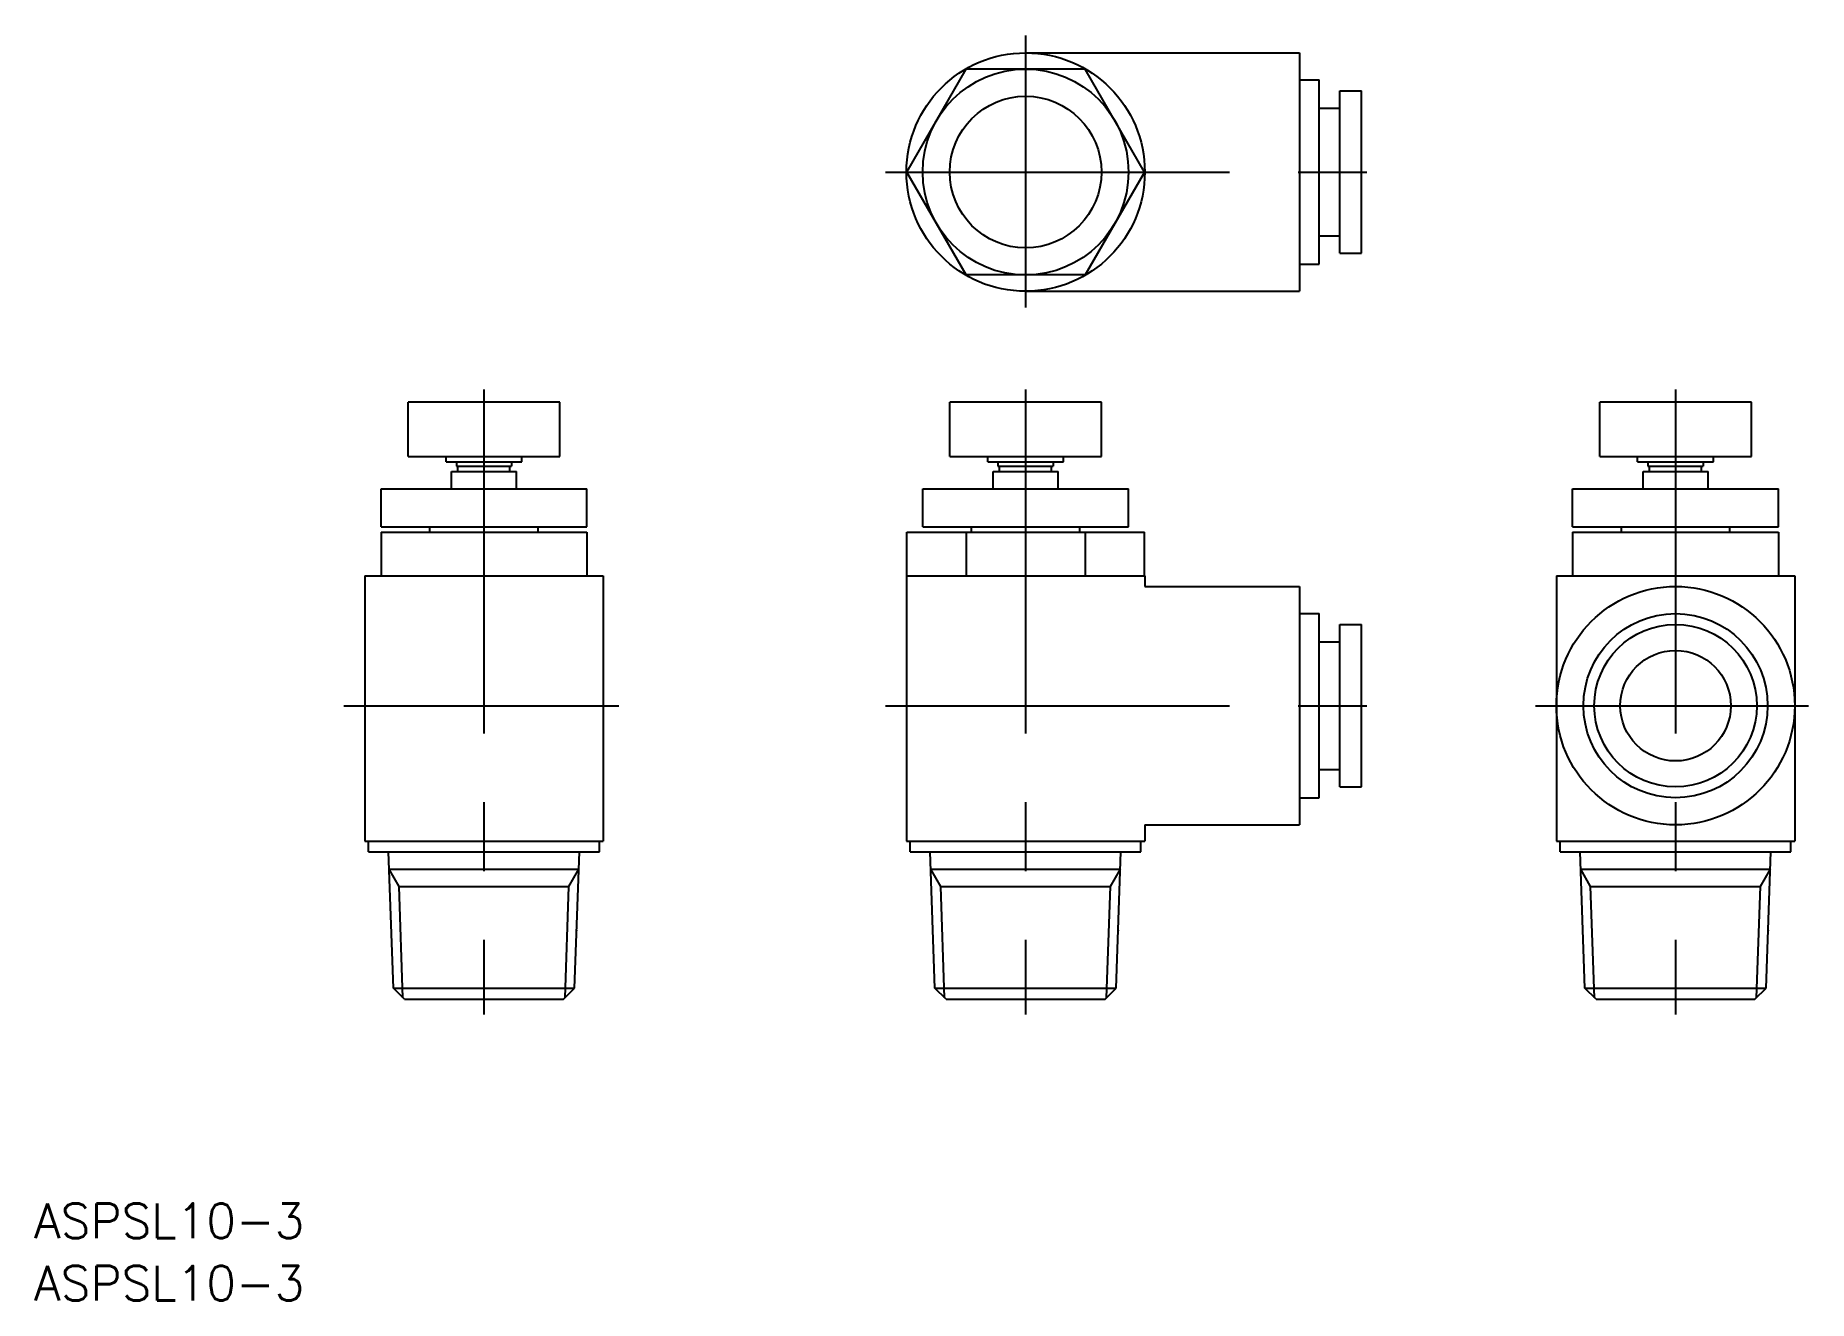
# Model space of a CAD drawing. Extents: x -91 to 72, y -54 to 63.
import ezdxf

# ---------------------------------------------------------------- set-up
doc = ezdxf.new("R2010")
doc.units = 0
doc.linetypes.add('CENTER', pattern=[50.8, 31.75, -6.35, 6.35, -6.35])
doc.layers.get('0').update_dxf_attribs({"linetype": 'CONTINUOUS'})
doc.layers.add('CENTER', color=1, linetype='CENTER')
doc.styles.get("Standard").update_dxf_attribs({"font": 'txt.shx', "bigfont": '@extfont2.shx'})

msp = doc.modelspace()

# ---------------------------------------------------------------- linework, layer by layer
at = {"color": 7, "linetype": 'CONTINUOUS'}
for p, q in [((0, 61), (25.299999, 61)), ((25.299999, 61), (25.299999, 39)), ((-10.969656, 49.999998), (-5.484827, 59.5)), ((5.484828, 59.5), (-5.484828, 59.5)), ((10.969656, 49.999998), (5.484827, 59.5)), ((25.299999, 58.5), (27.1, 58.5)), ((27.1, 41.5), (27.1, 58.5)), ((29, 57.5), (31, 57.5)), ((29, 42.5), (29, 57.5)), ((31, 42.5), (31, 57.5)), ((27.1, 55.900002), (29, 55.900002)), ((-5.484827, 40.499998), (-10.969656, 50)), ((10.969656, 50), (5.484827, 40.499998)), ((27.1, 44.099998), (29, 44.099998)), ((25.299999, 41.5), (27.1, 41.5)), ((29, 42.5), (31, 42.5)), ((5.484828, 40.5), (-5.484828, 40.5)), ((0, 39), (25.299999, 39)), ((-42.999996, 28.750002), (-56.999996, 28.750002)), ((-56.999996, 23.750002), (-56.999996, 28.750002)), ((-42.999996, 23.750002), (-42.999996, 28.750002)), ((7.000004, 28.750004), (-6.999996, 28.750004)), ((-6.999996, 23.750004), (-6.999996, 28.750004)), ((7.000004, 23.750004), (7.000004, 28.750004)), ((67, 28.750004), (53.000004, 28.750004)), ((53.000004, 23.750004), (53.000004, 28.750004)), ((67, 23.750004), (67, 28.750004)), ((-56.999996, 23.750002), (-42.999996, 23.750002)), ((-53.499996, 23.250002), (-53.499996, 23.750002)), ((-53.499996, 23.250002), (-46.499996, 23.250002)), ((-52.549999, 23.250002), (-52.549999, 22.85)), ((-47.450001, 23.250002), (-47.450001, 22.85)), ((-46.499996, 23.250002), (-46.499996, 23.750002)), ((-6.999996, 23.750004), (7.000004, 23.750004)), ((-3.499996, 23.250004), (-3.499996, 23.750004)), ((-3.499996, 23.250004), (3.500004, 23.250004)), ((-2.549999, 23.250004), (-2.549999, 22.850002)), ((2.549999, 23.250004), (2.549999, 22.850002)), ((3.500004, 23.250004), (3.500004, 23.750004)), ((53.000004, 23.750004), (67, 23.750004)), ((56.500004, 23.250004), (56.500004, 23.750004)), ((56.500004, 23.250004), (63.500004, 23.250004)), ((57.450001, 23.250004), (57.450001, 22.850002)), ((62.549999, 23.250004), (62.549999, 22.850002)), ((63.500004, 23.250004), (63.500004, 23.750004)), ((-52.999996, 20.749998), (-52.999996, 22.35)), ((-52.999996, 22.35), (-46.999996, 22.35)), ((-52.549995, 22.85), (-47.449997, 22.85)), ((-52.399998, 22.35), (-52.399998, 22.85)), ((-47.599998, 22.35), (-47.599998, 22.85)), ((-46.999996, 20.749998), (-46.999996, 22.35)), ((-2.999998, 20.75), (-2.999998, 22.350002)), ((-2.999998, 22.350002), (3.000002, 22.350002)), ((-2.549995, 22.850002), (2.550003, 22.850002)), ((-2.399997, 22.350002), (-2.399997, 22.850002)), ((2.400002, 22.350002), (2.400002, 22.850002)), ((3.000002, 20.75), (3.000002, 22.350002)), ((57.000004, 20.75), (57.000004, 22.350002)), ((57.000004, 22.350002), (63, 22.350002)), ((57.450005, 22.850002), (62.550003, 22.850002)), ((57.600002, 22.350002), (57.600002, 22.850002)), ((62.400002, 22.350002), (62.400002, 22.850002)), ((63, 20.75), (63, 22.350002)), ((-59.5, 17.249998), (-59.5, 20.749998)), ((-59.5, 20.749998), (-40.5, 20.749998)), ((-40.5, 17.249998), (-40.5, 20.749998)), ((-9.5, 17.25), (-9.5, 20.75)), ((-9.5, 20.75), (9.5, 20.75)), ((9.5, 17.25), (9.5, 20.75)), ((50.5, 17.25), (50.5, 20.75)), ((50.5, 20.75), (69.5, 20.75)), ((69.5, 17.25), (69.5, 20.75)), ((-59.5, 17.249998), (-40.5, 17.249998)), ((-59.5, 16.749998), (-59.5, 12.749998)), ((-59.5, 16.749998), (-40.5, 16.749998)), ((-55, 16.749998), (-55, 17.249998)), ((-50, 16.749998), (-50, 12.749998)), ((-45, 16.749998), (-45, 17.249998)), ((-40.5, 16.749998), (-40.5, 12.749998)), ((-10.969654, 12.75), (-10.969654, 16.75)), ((-10.969654, 16.75), (10.969654, 16.75)), ((-9.5, 17.25), (9.5, 17.25)), ((-5.484831, 16.75), (-5.484831, 12.75)), ((-5, 16.75), (-5, 17.25)), ((5, 16.75), (5, 17.25)), ((5.484831, 16.75), (5.484831, 12.75)), ((10.969654, 12.75), (10.969654, 16.75)), ((50.5, 17.25), (69.5, 17.25)), ((50.5, 16.75), (50.5, 12.75)), ((50.5, 16.75), (69.5, 16.75)), ((55, 16.75), (55, 17.25)), ((60, 16.75), (60, 12.75)), ((65, 16.75), (65, 17.25)), ((69.5, 16.75), (69.5, 12.75)), ((-61, 12.749998), (-39, 12.749998)), ((-61, 12.749998), (-61, -11.750001)), ((-39, 12.749998), (-39, -11.750001)), ((-11, 12.75), (11, 12.75)), ((-11, 12.75), (-11, -11.750001)), ((11, 12.75), (11, 11.749998)), ((11, 11.749998), (25.299999, 11.749998)), ((25.299999, 11.749998), (25.299999, -10.250001)), ((49, 12.75), (71, 12.75)), ((49, 12.75), (49, -11.750001)), ((71, 12.75), (71, -11.750001)), ((25.299999, 9.249998), (27.1, 9.249998)), ((27.1, -7.750002), (27.1, 9.249998)), ((29, 8.249998), (31, 8.249998)), ((29, -6.750002), (29, 8.249998)), ((31, -6.750002), (31, 8.249998)), ((27.1, 6.649998), (29, 6.649998)), ((27.1, -5.150002), (29, -5.150002)), ((25.299999, -7.750002), (27.1, -7.750002)), ((29, -6.750002), (31, -6.750002)), ((11, -10.250001), (11, -11.750001)), ((11, -10.250001), (25.299999, -10.250001)), ((-61, -11.750001), (-39, -11.750001)), ((-60.650002, -12.750001), (-60.650002, -11.750001)), ((-60.650002, -12.750001), (-39.349998, -12.750001)), ((-58.367138, -25.313819), (-58.805875, -12.750001)), ((-41.632868, -25.313825), (-41.194129, -12.750001)), ((-39.349998, -12.750001), (-39.349998, -11.750001)), ((-11, -11.750001), (11, -11.750001)), ((-10.650002, -12.750001), (-10.650002, -11.750001)), ((-10.650002, -12.750001), (10.65, -12.750001)), ((-8.367139, -25.313819), (-8.805876, -12.750002)), ((8.367132, -25.313826), (8.805872, -12.750001)), ((10.65, -12.750001), (10.65, -11.750001)), ((49, -11.750001), (71, -11.750001)), ((49.349998, -12.750001), (49.349998, -11.750001)), ((49.349998, -12.750001), (70.650002, -12.750001)), ((51.632863, -25.313819), (51.194126, -12.750001)), ((68.36713, -25.313825), (68.80587, -12.750001)), ((70.650002, -12.750001), (70.650002, -11.750001)), ((-58.750004, -14.349993), (-41.25, -14.349993)), ((-57.838337, -15.929047), (-58.75, -14.35)), ((-42.161667, -15.929047), (-41.250003, -14.350001)), ((-8.750004, -14.349993), (8.750002, -14.349993)), ((-7.838336, -15.929046), (-8.749999, -14.35)), ((7.838334, -15.929046), (8.749997, -14.35)), ((51.249996, -14.349993), (68.75, -14.349993)), ((52.161665, -15.929048), (51.250002, -14.350001)), ((67.838334, -15.929046), (68.749997, -14.349999)), ((-57.330952, -26.349996), (-58.367135, -25.313816)), ((-42.669054, -26.349998), (-41.632869, -25.313815)), ((-7.330953, -26.349997), (-8.367135, -25.313817)), ((7.330947, -26.349997), (8.367131, -25.313815)), ((52.669044, -26.349996), (51.632862, -25.313816)), ((67.330945, -26.349997), (68.36713, -25.313814)), ((-57.330952, -26.35), (-42.669056, -26.35)), ((-7.330952, -26.35), (7.330944, -26.35)), ((52.669048, -26.35), (67.330948, -26.35))]:
    msp.add_line(p, q, dxfattribs=at)
at = {"color": 3, "linetype": 'CONTINUOUS'}
for p, q in [((-57.479625, -26.20133), (-57.83834, -15.929047)), ((-57.838337, -15.929044), (-42.161663, -15.929044)), ((-42.520381, -26.201338), (-42.161664, -15.929048)), ((-7.838339, -15.929044), (7.838337, -15.929044)), ((-7.479623, -26.201329), (-7.838338, -15.929047)), ((7.47962, -26.201338), (7.838337, -15.929049)), ((52.161659, -15.929044), (67.838333, -15.929044)), ((52.520376, -26.20133), (52.161661, -15.929048)), ((67.479621, -26.201337), (67.838338, -15.929049)), ((-58.367138, -25.313814), (-41.632866, -25.313814)), ((-8.367139, -25.313814), (8.367133, -25.313814)), ((51.632862, -25.313814), (68.367134, -25.313814))]:
    msp.add_line(p, q, dxfattribs=at)
at = {"color": 7, "linetype": 'CONTINUOUS'}
for centre, radius in [((0, 50), 11), ((0, 50), 9.5), ((0.000004, 50), 7), ((60, 0.749998), 11), ((60, 0.749998), 8.5), ((60, 0.749998), 7.5), ((60, 0.749998), 5.1)]:
    msp.add_circle(centre, radius, dxfattribs=at)
for p in [(31, 50), (-41.447304, -20), (8.552696, -20), (68.552696, -20)]:
    msp.add_point(p, dxfattribs=at)
at = {"layer": 'CENTER', "color": 1, "linetype": 'CENTER'}
for p, q in [((0, 62.604439), (0, 37.50605)), ((-12.934999, 50), (32.48, 50)), ((-50, 29.936758), (-50, -27.755808)), ((0, 29.93676), (0, -27.755808)), ((60, 29.93676), (60, -27.755808)), ((-62.934998, 0.749998), (-37.550442, 0.749998)), ((-12.934999, 0.749998), (32.375, 0.749998)), ((47.065002, 0.749998), (72.276817, 0.749998))]:
    msp.add_line(p, q, dxfattribs=at)

# ---------------------------------------------------------------- texts
at = {"color": 7, "linetype": 'CONTINUOUS'}
for p in [(-91.541863, -48.383029), (-91.541863, -54.147231)]:
    msp.add_text('ASPSL10-3', height=3.2, dxfattribs=at).set_placement(p)

doc.saveas('drawing.dxf')
